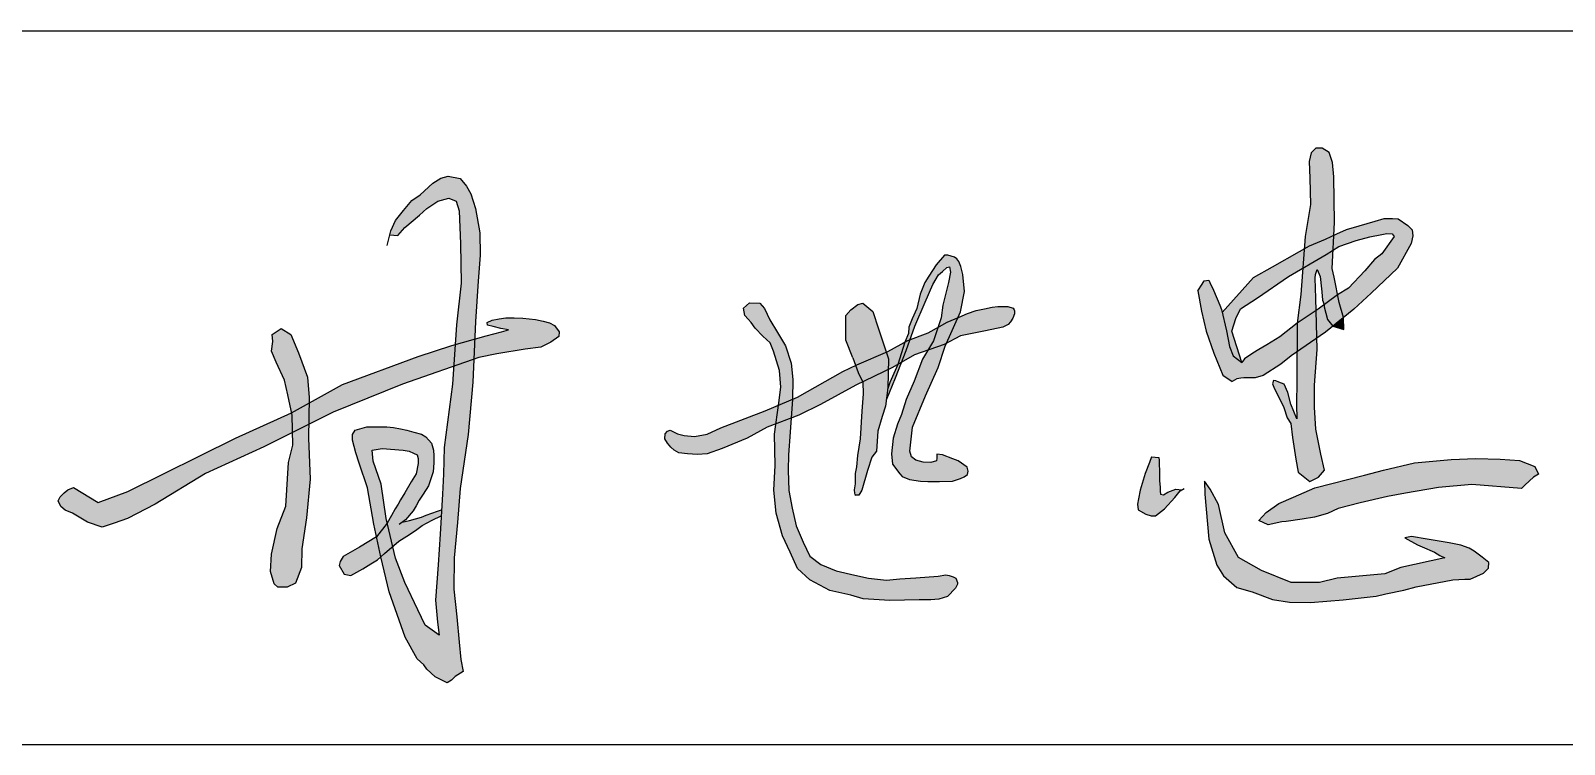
# Model space of a CAD drawing. Header units: millimetres. Extents: x 865490 to 879904, y 39442 to 44891.
# Drawn here: x 867100.42 to 867114.39, y 39494.63 to 39501.13 of the extents above; entities that cross this region are included whole.
import ezdxf

# ---------------------------------------------------------------- set-up
doc = ezdxf.new("R2010")
doc.units = ezdxf.units.MM
doc.header["$LTSCALE"] = 1000
doc.header["$MEASUREMENT"] = 0
doc.layers.add('HATCH', color=8, linetype='Continuous')

msp = doc.modelspace()

# ---------------------------------------------------------------- hatches: boundary and pattern name
at = {"layer": 'HATCH'}
for points in [[(867112.29, 39499.795), (867112.279, 39499.925), (867112.247, 39500.016), (867112.184, 39500.058), (867112.125, 39500.058), (867112.083, 39500.013), (867112.065, 39499.936), (867112.072, 39499.785), (867112.079, 39499.543), (867112.03, 39499.252), (867112.022, 39499.141), (867112.068, 39499.168), (867112.213, 39499.227), (867112.291, 39499.264), (867112.297, 39499.381)], [(867104.498, 39498.846), (867104.519, 39499.081), (867104.516, 39499.287), (867104.476, 39499.506), (867104.433, 39499.642), (867104.393, 39499.712), (867104.337, 39499.781), (867104.225, 39499.803), (867104.161, 39499.784), (867104.086, 39499.739), (867103.971, 39499.632), (867103.894, 39499.581), (867103.821, 39499.488), (867103.747, 39499.399), (867103.704, 39499.303), (867103.695, 39499.268), (867103.769, 39499.261), (867103.833, 39499.335), (867103.965, 39499.446), (867104.032, 39499.507), (867104.133, 39499.574), (867104.231, 39499.601), (867104.299, 39499.574), (867104.326, 39499.487), (867104.339, 39499.187), (867104.346, 39498.826), (867104.302, 39498.448), (867104.29, 39498.267), (867104.467, 39498.318), (867104.474, 39498.477)], [(867113.004, 39499.312), (867112.965, 39499.354), (867112.877, 39499.412), (867112.825, 39499.417), (867112.748, 39499.415), (867112.667, 39499.392), (867112.521, 39499.349), (867112.407, 39499.316), (867112.318, 39499.277), (867112.291, 39499.264), (867112.284, 39499.128), (867112.337, 39499.162), (867112.493, 39499.215), (867112.619, 39499.249), (867112.727, 39499.271), (867112.773, 39499.28), (867112.822, 39499.278), (867112.839, 39499.253), (867112.728, 39499.094), (867112.661, 39499.043), (867112.574, 39498.94), (867112.425, 39498.782), (867112.325, 39498.722), (867112.339, 39498.652), (867112.377, 39498.514), (867112.472, 39498.591), (867112.63, 39498.736), (867112.871, 39498.965), (867112.994, 39499.188), (867113.011, 39499.258)], [(867112.291, 39499.264), (867112.213, 39499.227), (867112.068, 39499.168), (867112.022, 39499.141), (867112.009, 39498.965), (867112.221, 39499.087), (867112.284, 39499.128)], [(867108.568, 39498.653), (867108.64, 39498.814), (867108.69, 39498.904), (867108.726, 39498.935), (867108.767, 39498.971), (867108.792, 39498.975), (867108.8, 39498.927), (867108.782, 39498.834), (867108.729, 39498.627), (867108.716, 39498.512), (867108.686, 39498.424), (867108.699, 39498.432), (867108.769, 39498.472), (867108.867, 39498.513), (867108.89, 39498.566), (867108.928, 39498.752), (867108.912, 39498.907), (867108.893, 39498.979), (867108.876, 39499.024), (867108.858, 39499.049), (867108.838, 39499.064), (867108.776, 39499.081), (867108.746, 39499.081), (867108.669, 39498.993), (867108.637, 39498.944), (867108.603, 39498.891), (867108.566, 39498.833), (867108.524, 39498.726), (867108.495, 39498.597), (867108.452, 39498.502), (867108.422, 39498.426), (867108.417, 39498.369), (867108.384, 39498.29), (867108.413, 39498.305), (867108.431, 39498.312), (867108.475, 39498.435)], [(867111.594, 39498.695), (867111.878, 39498.889), (867112.009, 39498.965), (867112.022, 39499.141), (867111.979, 39499.116), (867111.733, 39498.977), (867111.558, 39498.88), (867111.274, 39498.561), (867111.313, 39498.392), (867111.341, 39498.251), (867111.375, 39498.165), (867111.452, 39498.105), (867111.363, 39498.389), (867111.397, 39498.505), (867111.442, 39498.594)], [(867112.284, 39499.128), (867112.221, 39499.087), (867112.009, 39498.965), (867111.991, 39498.725), (867111.956, 39498.462), (867112.129, 39498.579), (867112.126, 39498.691), (867112.121, 39498.873), (867112.123, 39498.906), (867112.138, 39498.953), (867112.166, 39498.888), (867112.179, 39498.777), (867112.181, 39498.747), (867112.187, 39498.674), (867112.203, 39498.632), (867112.325, 39498.722), (867112.293, 39498.883), (867112.275, 39498.96)], [(867111.268, 39498.589), (867111.252, 39498.628), (867111.196, 39498.763), (867111.161, 39498.833), (867111.153, 39498.856), (867111.11, 39498.848), (867111.093, 39498.817), (867111.052, 39498.759), (867111.084, 39498.572), (867111.127, 39498.39), (867111.199, 39498.191), (867111.28, 39497.989), (867111.366, 39497.932), (867111.408, 39497.957), (867111.445, 39497.963), (867111.47, 39497.964), (867111.52, 39497.964), (867111.575, 39497.966), (867111.647, 39497.985), (867111.808, 39498.09), (867111.901, 39498.167), (867111.955, 39498.204), (867111.956, 39498.462), (867111.798, 39498.34), (867111.679, 39498.265), (867111.609, 39498.222), (867111.553, 39498.191), (867111.478, 39498.138), (867111.452, 39498.105), (867111.375, 39498.165), (867111.341, 39498.251), (867111.313, 39498.392)], [(867107.35, 39498.098), (867107.299, 39498.256), (867107.225, 39498.377), (867107.155, 39498.492), (867107.108, 39498.596), (867107.065, 39498.645), (867106.97, 39498.649), (867106.916, 39498.6), (867106.927, 39498.534), (867106.957, 39498.5), (867106.985, 39498.47), (867107.022, 39498.417), (867107.092, 39498.346), (867107.158, 39498.283), (867107.189, 39498.209), (867107.243, 39498.032), (867107.256, 39497.88), (867107.236, 39497.736), (867107.233, 39497.716), (867107.361, 39497.771), (867107.365, 39497.95)], [(867108.145, 39498.412), (867108.093, 39498.568), (867108.001, 39498.644), (867107.956, 39498.632), (867107.892, 39498.584), (867107.848, 39498.532), (867107.848, 39498.448), (867107.848, 39498.308), (867107.912, 39498.147), (867107.935, 39498.08), (867107.946, 39498.085), (867108.216, 39498.2)], [(867109.278, 39498.427), (867109.325, 39498.452), (867109.347, 39498.474), (867109.369, 39498.509), (867109.383, 39498.547), (867109.383, 39498.575), (867109.379, 39498.586), (867109.37, 39498.6), (867109.323, 39498.615), (867109.23, 39498.615), (867109.18, 39498.608), (867109.11, 39498.595), (867109.033, 39498.578), (867108.956, 39498.552), (867108.88, 39498.518), (867108.867, 39498.513), (867108.764, 39498.281), (867108.892, 39498.349), (867109.119, 39498.393)], [(867112.233, 39498.497), (867112.201, 39498.613), (867112.203, 39498.632), (867112.147, 39498.591), (867112.129, 39498.579), (867112.137, 39498.328), (867112.214, 39498.382), (867112.282, 39498.437)], [(867112.339, 39498.652), (867112.325, 39498.722), (867112.325, 39498.722), (867112.203, 39498.632), (867112.201, 39498.613), (867112.233, 39498.497), (867112.282, 39498.437), (867112.377, 39498.514)], [(867105.16, 39498.29), (867105.234, 39498.342), (867105.237, 39498.385), (867105.193, 39498.443), (867105.148, 39498.465), (867105.09, 39498.48), (867105.022, 39498.496), (867104.907, 39498.509), (867104.826, 39498.513), (867104.75, 39498.513), (867104.69, 39498.502), (867104.628, 39498.49), (867104.581, 39498.469), (867104.585, 39498.445), (867104.637, 39498.432), (867104.705, 39498.416), (867104.775, 39498.401), (867104.713, 39498.383), (867104.571, 39498.348), (867104.467, 39498.318), (867104.46, 39498.134), (867104.507, 39498.15), (867104.67, 39498.183), (867104.927, 39498.226), (867105.07, 39498.243)], [(867108.867, 39498.513), (867108.769, 39498.472), (867108.699, 39498.432), (867108.686, 39498.424), (867108.644, 39498.303), (867108.593, 39498.217), (867108.741, 39498.269), (867108.764, 39498.281)], [(867112.129, 39498.579), (867111.956, 39498.462), (867111.955, 39498.204), (867112.137, 39498.328)], [(867112.377, 39498.514), (867112.282, 39498.437), (867112.381, 39498.406)], [(867102.947, 39497.971), (867102.864, 39498.193), (867102.794, 39498.359), (867102.706, 39498.416), (867102.623, 39498.36), (867102.629, 39498.296), (867102.618, 39498.208), (867102.661, 39498.109), (867102.735, 39497.945), (867102.765, 39497.811), (867102.8, 39497.647), (867102.96, 39497.736), (867102.961, 39497.786)], [(867108.644, 39498.303), (867108.686, 39498.424), (867108.596, 39498.375), (867108.431, 39498.312), (867108.397, 39498.215), (867108.354, 39498.107), (867108.473, 39498.175), (867108.593, 39498.217)], [(867112.14, 39498.222), (867112.137, 39498.328), (867111.955, 39498.204), (867111.953, 39497.936), (867111.951, 39497.722), (867111.953, 39497.592), (867111.9, 39497.726), (867111.872, 39497.832), (867111.837, 39497.908), (867111.789, 39497.927), (867111.762, 39497.939), (867111.741, 39497.941), (867111.733, 39497.912), (867111.749, 39497.866), (867111.807, 39497.754), (867111.834, 39497.695), (867111.865, 39497.6), (867111.899, 39497.549), (867111.915, 39497.423), (867111.943, 39497.224), (867111.966, 39497.107), (867112.071, 39497.022), (867112.151, 39497.059), (867112.206, 39497.123), (867112.172, 39497.269), (867112.126, 39497.498), (867112.115, 39497.697), (867112.115, 39497.899)], [(867103.809, 39497.908), (867104.276, 39498.07), (867104.29, 39498.267), (867104.261, 39498.259), (867103.954, 39498.158), (867103.264, 39497.904), (867102.96, 39497.736), (867102.956, 39497.541), (867103.179, 39497.652)], [(867104.467, 39498.318), (867104.29, 39498.267), (867104.276, 39498.07), (867104.46, 39498.134)], [(867108.236, 39498.138), (867108.216, 39498.2), (867107.946, 39498.085), (867107.935, 39498.08), (867107.958, 39498.014), (867108.001, 39497.927), (867108.234, 39498.041)], [(867108.384, 39498.29), (867108.229, 39498.205), (867108.216, 39498.2), (867108.236, 39498.138), (867108.234, 39498.041), (867108.271, 39498.06), (867108.322, 39498.088)], [(867108.688, 39498.058), (867108.752, 39498.254), (867108.764, 39498.281), (867108.741, 39498.269), (867108.593, 39498.217), (867108.546, 39498.135), (867108.468, 39497.936), (867108.397, 39497.767), (867108.353, 39497.63), (867108.318, 39497.543), (867108.279, 39497.415), (867108.263, 39497.273), (867108.272, 39497.178), (867108.339, 39497.092), (867108.359, 39497.067), (867108.428, 39497.04), (867108.527, 39497.023), (867108.593, 39497.021), (867108.701, 39497.021), (867108.819, 39497.025), (867108.89, 39497.048), (867108.925, 39497.064), (867108.954, 39497.084), (867108.96, 39497.115), (867108.952, 39497.153), (867108.87, 39497.209), (867108.82, 39497.228), (867108.727, 39497.263), (867108.676, 39497.271), (867108.676, 39497.232), (867108.673, 39497.208), (867108.621, 39497.194), (867108.552, 39497.197), (867108.483, 39497.216), (867108.445, 39497.245), (867108.429, 39497.296), (867108.453, 39497.516), (867108.571, 39497.802)], [(867108.431, 39498.312), (867108.413, 39498.305), (867108.384, 39498.29), (867108.322, 39498.088), (867108.354, 39498.107), (867108.397, 39498.215)], [(867103.747, 39496.324), (867103.722, 39496.429), (867103.647, 39496.364), (867103.614, 39496.336), (867103.614, 39496.334), (867103.69, 39496.016), (867103.834, 39495.604), (867103.943, 39495.405), (867104.005, 39495.351), (867104.031, 39495.311), (867104.108, 39495.242), (867104.218, 39495.186), (867104.256, 39495.212), (867104.29, 39495.244), (867104.363, 39495.289), (867104.342, 39495.399), (867104.325, 39495.559), (867104.305, 39495.787), (867104.278, 39496.04), (867104.281, 39496.325), (867104.31, 39496.647), (867104.337, 39496.956), (867104.407, 39497.45), (867104.452, 39497.926), (867104.46, 39498.134), (867104.276, 39498.07), (867104.265, 39497.908), (867104.191, 39497.331), (867104.184, 39497.087), (867104.174, 39496.905), (867104.154, 39496.54), (867104.134, 39496.261), (867104.11, 39495.94), (867104.13, 39495.739), (867104.144, 39495.621), (867104.017, 39495.711), (867103.951, 39495.852), (867103.832, 39496.1)], [(867107.938, 39497.897), (867108.001, 39497.927), (867107.958, 39498.014), (867107.935, 39498.08), (867107.819, 39498.023), (867107.407, 39497.79), (867107.361, 39497.771), (867107.349, 39497.598), (867107.42, 39497.625), (867107.616, 39497.723)], [(867108.354, 39498.107), (867108.322, 39498.088), (867108.249, 39497.924), (867108.227, 39497.86), (867108.216, 39497.766), (867108.298, 39497.966)], [(867108.229, 39497.875), (867108.234, 39498.041), (867108.001, 39497.927), (867108.006, 39497.819), (867107.992, 39497.661), (867107.977, 39497.409), (867107.952, 39497.257), (867107.943, 39497.154), (867107.933, 39497.095), (867107.931, 39497.045), (867107.931, 39497.001), (867107.924, 39496.944), (867107.925, 39496.915), (867107.93, 39496.903), (867107.937, 39496.896), (867107.964, 39496.897), (867107.993, 39496.941), (867108.043, 39497.122), (867108.084, 39497.242), (867108.125, 39497.298), (867108.137, 39497.478), (867108.177, 39497.614), (867108.209, 39497.707)], [(867107.361, 39497.771), (867107.233, 39497.716), (867107.21, 39497.546), (867107.349, 39497.598)], [(867102.016, 39497.093), (867102.548, 39497.338), (867102.809, 39497.468), (867102.805, 39497.624), (867102.8, 39497.647), (867102.289, 39497.415), (867101.309, 39496.931), (867101.04, 39496.829), (867100.816, 39496.967), (867100.764, 39496.944), (867100.729, 39496.917), (867100.694, 39496.882), (867100.675, 39496.845), (867100.7, 39496.792), (867100.739, 39496.761), (867100.805, 39496.734), (867100.865, 39496.695), (867100.941, 39496.651), (867101.075, 39496.604), (867101.186, 39496.641), (867101.306, 39496.684), (867101.56, 39496.816)], [(867102.96, 39497.736), (867102.8, 39497.647), (867102.805, 39497.624), (867102.809, 39497.468), (867102.956, 39497.541)], [(867107.13, 39497.516), (867107.21, 39497.546), (867107.233, 39497.716), (867107.112, 39497.665), (867106.71, 39497.51), (867106.585, 39497.451), (867106.468, 39497.43), (867106.376, 39497.439), (867106.315, 39497.456), (867106.249, 39497.489), (867106.222, 39497.48), (867106.201, 39497.454), (867106.198, 39497.411), (867106.222, 39497.369), (867106.253, 39497.333), (867106.283, 39497.305), (867106.328, 39497.283), (867106.406, 39497.274), (867106.497, 39497.267), (867106.585, 39497.274), (867106.721, 39497.321), (867106.948, 39497.416)], [(867102.97, 39497.041), (867102.954, 39497.416), (867102.956, 39497.541), (867102.809, 39497.468), (867102.812, 39497.353), (867102.774, 39497.195), (867102.749, 39496.797), (867102.67, 39496.592), (867102.618, 39496.36), (867102.609, 39496.202), (867102.643, 39496.089), (867102.674, 39496.058), (867102.76, 39496.058), (867102.835, 39496.094), (867102.891, 39496.238), (867102.895, 39496.407), (867102.936, 39496.691)], [(867104.022, 39497.428), (867103.985, 39497.452), (867103.914, 39497.469), (867103.85, 39497.489), (867103.793, 39497.502), (867103.729, 39497.512), (867103.668, 39497.519), (867103.57, 39497.519), (867103.486, 39497.519), (867103.381, 39497.489), (867103.355, 39497.448), (867103.355, 39497.398), (867103.385, 39497.283), (867103.415, 39497.189), (867103.493, 39496.963), (867103.55, 39496.633), (867103.575, 39496.517), (867103.672, 39496.642), (867103.662, 39496.685), (867103.617, 39496.996), (867103.543, 39497.207), (867103.534, 39497.307), (867103.625, 39497.322), (867103.817, 39497.305), (867103.871, 39497.298), (867103.912, 39497.278), (867103.943, 39497.263), (867103.953, 39497.229), (867103.953, 39497.185), (867103.936, 39497.092), (867103.888, 39497.018), (867103.832, 39496.918), (867103.793, 39496.853), (867103.771, 39496.816), (867103.743, 39496.772), (867103.71, 39496.712), (867103.672, 39496.642), (867103.722, 39496.429), (867103.777, 39496.477), (867103.849, 39496.524), (867103.929, 39496.574), (867103.99, 39496.62), (867104.082, 39496.67), (867104.163, 39496.707), (867104.166, 39496.763), (867104.129, 39496.752), (867104.027, 39496.713), (867103.984, 39496.696), (867103.873, 39496.665), (867103.808, 39496.651), (867103.837, 39496.673), (867103.908, 39496.754), (867103.935, 39496.798), (867103.962, 39496.852), (867103.999, 39496.906), (867104.046, 39496.983), (867104.09, 39497.108), (867104.096, 39497.192), (867104.096, 39497.256), (867104.093, 39497.307), (867104.076, 39497.371)], [(867107.322, 39497.124), (867107.325, 39497.265), (867107.34, 39497.471), (867107.349, 39497.598), (867107.21, 39497.546), (867107.197, 39497.451), (867107.203, 39497.167), (867107.193, 39496.943), (867107.214, 39496.733), (867107.271, 39496.526), (867107.34, 39496.377), (867107.406, 39496.23), (867107.518, 39496.124), (867107.7, 39496.027), (867107.893, 39495.986), (867108.004, 39495.951), (867108.249, 39495.936), (867108.516, 39495.943), (867108.62, 39495.944), (867108.695, 39495.95), (867108.773, 39495.973), (867108.845, 39496.05), (867108.863, 39496.086), (867108.863, 39496.102), (867108.85, 39496.14), (867108.823, 39496.154), (867108.787, 39496.166), (867108.759, 39496.172), (867108.688, 39496.159), (867108.483, 39496.145), (867108.34, 39496.133), (867108.218, 39496.122), (867108.053, 39496.141), (867107.93, 39496.167), (867107.758, 39496.208), (867107.62, 39496.264), (867107.519, 39496.342), (867107.458, 39496.469), (867107.396, 39496.616), (867107.359, 39496.779), (867107.329, 39496.939)], [(867110.842, 39496.875), (867110.892, 39496.935), (867110.909, 39496.946), (867110.852, 39496.95), (867110.779, 39496.925), (867110.739, 39496.9), (867110.711, 39496.905), (867110.708, 39496.932), (867110.708, 39496.97), (867110.703, 39497.028), (867110.703, 39497.07), (867110.703, 39497.131), (867110.701, 39497.166), (867110.701, 39497.211), (867110.696, 39497.241), (867110.631, 39497.246), (867110.611, 39497.193), (867110.573, 39497.093), (867110.528, 39496.942), (867110.513, 39496.862), (867110.503, 39496.814), (867110.51, 39496.764), (867110.578, 39496.722), (867110.628, 39496.707), (867110.668, 39496.709), (867110.749, 39496.772)], [(867112.531, 39496.827), (867112.78, 39496.883), (867112.943, 39496.914), (867113.242, 39496.965), (867113.547, 39496.995), (867114, 39496.957), (867114.033, 39496.99), (867114.107, 39497.059), (867114.153, 39497.087), (867114.12, 39497.158), (867113.98, 39497.212), (867113.804, 39497.224), (867113.583, 39497.229), (867113.359, 39497.222), (867113.024, 39497.191), (867112.742, 39497.123), (867112.569, 39497.079), (867112.118, 39496.962), (867111.922, 39496.878), (867111.79, 39496.822), (867111.673, 39496.738), (867111.609, 39496.667), (867111.693, 39496.626), (867111.816, 39496.654), (867111.856, 39496.657), (867112.001, 39496.677), (867112.113, 39496.695), (867112.233, 39496.731), (867112.33, 39496.776)], [(867111.24, 39496.811), (867111.164, 39496.951), (867111.113, 39497.025), (867111.115, 39496.907), (867111.151, 39496.495), (867111.226, 39496.259), (867111.286, 39496.161), (867111.407, 39496.056), (867111.547, 39496.016), (867111.733, 39495.947), (867111.888, 39495.921), (867112.078, 39495.919), (867112.374, 39495.943), (867112.675, 39495.977), (867112.764, 39495.997), (867112.927, 39496.031), (867113.04, 39496.062), (867113.375, 39496.124), (867113.482, 39496.132), (867113.533, 39496.132), (867113.654, 39496.185), (867113.7, 39496.233), (867113.702, 39496.282), (867113.64, 39496.332), (867113.569, 39496.386), (867113.523, 39496.414), (867113.446, 39496.441), (867113.339, 39496.463), (867113.14, 39496.495), (867112.997, 39496.521), (867112.936, 39496.507), (867113.051, 39496.443), (867113.095, 39496.425), (867113.208, 39496.378), (867113.256, 39496.348), (867113.301, 39496.326), (867112.901, 39496.239), (867112.755, 39496.18), (867112.32, 39496.14), (867112.159, 39496.101), (867111.902, 39496.101), (867111.633, 39496.211), (867111.421, 39496.33), (867111.298, 39496.552)], [(867103.614, 39496.336), (867103.575, 39496.517), (867103.419, 39496.422), (867103.271, 39496.338), (867103.243, 39496.292), (867103.234, 39496.255), (867103.279, 39496.177), (867103.34, 39496.166), (867103.449, 39496.225), (867103.523, 39496.27), (867103.584, 39496.309)], [(867103.672, 39496.642), (867103.575, 39496.517), (867103.614, 39496.336), (867103.647, 39496.364), (867103.722, 39496.429)]]:
    msp.add_hatch(color=256, dxfattribs=at).paths.add_polyline_path(points)

# ---------------------------------------------------------------- linework, layer by layer
for p, q in [((867082.78, 39501.127), (867192.78, 39501.127)), ((867082.78, 39494.627), (867137.78, 39494.627))]:
    msp.add_line(p, q)
for points in [[(867112.201, 39498.613), (867112.233, 39498.497), (867112.282, 39498.437), (867112.381, 39498.406), (867112.377, 39498.514), (867112.339, 39498.652), (867112.293, 39498.883), (867112.275, 39498.96), (867112.297, 39499.381), (867112.29, 39499.795), (867112.279, 39499.925), (867112.247, 39500.016), (867112.184, 39500.058), (867112.125, 39500.058), (867112.083, 39500.013), (867112.065, 39499.936), (867112.072, 39499.785), (867112.079, 39499.543), (867112.03, 39499.252), (867111.991, 39498.725), (867111.956, 39498.462), (867111.953, 39497.936), (867111.951, 39497.722), (867111.953, 39497.592), (867111.9, 39497.726), (867111.872, 39497.832), (867111.837, 39497.908)], [(867103.672, 39499.17), (867103.704, 39499.303), (867103.747, 39499.399), (867103.821, 39499.488), (867103.894, 39499.581), (867103.971, 39499.632), (867104.086, 39499.739), (867104.161, 39499.784), (867104.225, 39499.803), (867104.337, 39499.781), (867104.393, 39499.712), (867104.433, 39499.642), (867104.476, 39499.506), (867104.516, 39499.287), (867104.519, 39499.081), (867104.498, 39498.846), (867104.474, 39498.477), (867104.452, 39497.926), (867104.407, 39497.45), (867104.337, 39496.956), (867104.31, 39496.647), (867104.281, 39496.325), (867104.278, 39496.04), (867104.305, 39495.787), (867104.325, 39495.559), (867104.342, 39495.399), (867104.363, 39495.289), (867104.29, 39495.244), (867104.256, 39495.212), (867104.218, 39495.186), (867104.108, 39495.242), (867104.031, 39495.311), (867104.005, 39495.351), (867103.943, 39495.405), (867103.834, 39495.604), (867103.69, 39496.016), (867103.614, 39496.334), (867103.55, 39496.633), (867103.493, 39496.963), (867103.415, 39497.189), (867103.385, 39497.283), (867103.355, 39497.398), (867103.355, 39497.448), (867103.381, 39497.489), (867103.381, 39497.489), (867103.486, 39497.519), (867103.57, 39497.519), (867103.57, 39497.519), (867103.668, 39497.519), (867103.729, 39497.512), (867103.793, 39497.502), (867103.85, 39497.489), (867103.914, 39497.469), (867103.985, 39497.452), (867104.022, 39497.428), (867104.076, 39497.371), (867104.093, 39497.307), (867104.096, 39497.256), (867104.096, 39497.192), (867104.09, 39497.108), (867104.046, 39496.983), (867103.999, 39496.906), (867103.962, 39496.852), (867103.935, 39496.798), (867103.908, 39496.754), (867103.908, 39496.754), (867103.837, 39496.673), (867103.779, 39496.63)], [(867103.695, 39499.268), (867103.769, 39499.261), (867103.769, 39499.261), (867103.833, 39499.335), (867103.965, 39499.446), (867104.032, 39499.507), (867104.133, 39499.574), (867104.231, 39499.601), (867104.231, 39499.601), (867104.299, 39499.574), (867104.326, 39499.487), (867104.339, 39499.187), (867104.346, 39498.826), (867104.302, 39498.448), (867104.265, 39497.908), (867104.191, 39497.331), (867104.184, 39497.087), (867104.174, 39496.905), (867104.154, 39496.54), (867104.134, 39496.261), (867104.11, 39495.94), (867104.13, 39495.739), (867104.144, 39495.621), (867104.144, 39495.621), (867104.017, 39495.711), (867103.951, 39495.852), (867103.832, 39496.1), (867103.747, 39496.324), (867103.662, 39496.685), (867103.617, 39496.996), (867103.543, 39497.207), (867103.534, 39497.307), (867103.534, 39497.307), (867103.625, 39497.322), (867103.817, 39497.305), (867103.817, 39497.305), (867103.871, 39497.298), (867103.912, 39497.278), (867103.943, 39497.263), (867103.953, 39497.229), (867103.953, 39497.185), (867103.936, 39497.092), (867103.888, 39497.018), (867103.832, 39496.918), (867103.793, 39496.853), (867103.771, 39496.816), (867103.743, 39496.772), (867103.71, 39496.712), (867103.672, 39496.642), (867103.575, 39496.517), (867103.419, 39496.422), (867103.271, 39496.338), (867103.243, 39496.292), (867103.234, 39496.255), (867103.279, 39496.177), (867103.34, 39496.166), (867103.449, 39496.225), (867103.523, 39496.27), (867103.584, 39496.309), (867103.647, 39496.364), (867103.777, 39496.477), (867103.849, 39496.524), (867103.929, 39496.574), (867103.99, 39496.62), (867104.082, 39496.67), (867104.163, 39496.707)], [(867111.274, 39498.561), (867111.558, 39498.88), (867111.733, 39498.977), (867111.979, 39499.116), (867112.068, 39499.168), (867112.213, 39499.227), (867112.318, 39499.277), (867112.407, 39499.316), (867112.521, 39499.349), (867112.667, 39499.392), (867112.748, 39499.415), (867112.825, 39499.417), (867112.877, 39499.412), (867112.965, 39499.354), (867113.004, 39499.312), (867113.011, 39499.258), (867112.994, 39499.188), (867112.871, 39498.965), (867112.63, 39498.736), (867112.472, 39498.591), (867112.214, 39498.382), (867111.901, 39498.167), (867111.808, 39498.09), (867111.647, 39497.985), (867111.575, 39497.966), (867111.52, 39497.964), (867111.47, 39497.964), (867111.445, 39497.963), (867111.408, 39497.957), (867111.366, 39497.932)], [(867111.052, 39498.759), (867111.093, 39498.817), (867111.11, 39498.848), (867111.11, 39498.848), (867111.153, 39498.856), (867111.161, 39498.833), (867111.196, 39498.763), (867111.252, 39498.628), (867111.268, 39498.589), (867111.313, 39498.392), (867111.341, 39498.251), (867111.375, 39498.165), (867111.452, 39498.105), (867111.363, 39498.389), (867111.397, 39498.505), (867111.442, 39498.594), (867111.594, 39498.695), (867111.878, 39498.889), (867112.221, 39499.087), (867112.337, 39499.162), (867112.493, 39499.215), (867112.619, 39499.249), (867112.727, 39499.271), (867112.773, 39499.28), (867112.822, 39499.278), (867112.839, 39499.253), (867112.728, 39499.094), (867112.661, 39499.043), (867112.574, 39498.94), (867112.425, 39498.782), (867112.325, 39498.722), (867112.147, 39498.591), (867111.956, 39498.462), (867111.798, 39498.34), (867111.679, 39498.265), (867111.609, 39498.222), (867111.553, 39498.191), (867111.478, 39498.138), (867111.452, 39498.105)], [(867108.216, 39497.766), (867108.298, 39497.966), (867108.397, 39498.215), (867108.475, 39498.435), (867108.568, 39498.653), (867108.64, 39498.814), (867108.69, 39498.904), (867108.726, 39498.935), (867108.767, 39498.971), (867108.792, 39498.975), (867108.8, 39498.927), (867108.782, 39498.834), (867108.729, 39498.627), (867108.716, 39498.512), (867108.644, 39498.303), (867108.546, 39498.135), (867108.468, 39497.936), (867108.397, 39497.767), (867108.353, 39497.63), (867108.318, 39497.543), (867108.279, 39497.415), (867108.263, 39497.273), (867108.272, 39497.178), (867108.339, 39497.092), (867108.359, 39497.067), (867108.428, 39497.04), (867108.527, 39497.023), (867108.593, 39497.021), (867108.701, 39497.021), (867108.819, 39497.025), (867108.89, 39497.048), (867108.925, 39497.064), (867108.954, 39497.084), (867108.96, 39497.115), (867108.952, 39497.153), (867108.87, 39497.209), (867108.82, 39497.228), (867108.727, 39497.263), (867108.676, 39497.271), (867108.676, 39497.232), (867108.673, 39497.208), (867108.621, 39497.194), (867108.552, 39497.197), (867108.483, 39497.216), (867108.445, 39497.245), (867108.429, 39497.296), (867108.453, 39497.516), (867108.571, 39497.802), (867108.688, 39498.058), (867108.752, 39498.254), (867108.89, 39498.566), (867108.928, 39498.752), (867108.912, 39498.907), (867108.893, 39498.979), (867108.876, 39499.024), (867108.858, 39499.049), (867108.838, 39499.064), (867108.776, 39499.081), (867108.746, 39499.081), (867108.669, 39498.993), (867108.637, 39498.944), (867108.603, 39498.891), (867108.566, 39498.833), (867108.524, 39498.726), (867108.495, 39498.597), (867108.452, 39498.502), (867108.422, 39498.426), (867108.417, 39498.369)], [(867111.837, 39497.908), (867111.789, 39497.927), (867111.762, 39497.939), (867111.741, 39497.941), (867111.733, 39497.912), (867111.749, 39497.866), (867111.807, 39497.754), (867111.834, 39497.695), (867111.865, 39497.6), (867111.899, 39497.549), (867111.915, 39497.423), (867111.943, 39497.224), (867111.966, 39497.107), (867112.071, 39497.022), (867112.151, 39497.059), (867112.206, 39497.123), (867112.206, 39497.123), (867112.172, 39497.269), (867112.126, 39497.498), (867112.115, 39497.697), (867112.115, 39497.899), (867112.14, 39498.222), (867112.126, 39498.691), (867112.121, 39498.873), (867112.123, 39498.906), (867112.138, 39498.953), (867112.138, 39498.953), (867112.166, 39498.888), (867112.179, 39498.777), (867112.181, 39498.747), (867112.187, 39498.674), (867112.203, 39498.632), (867112.201, 39498.613)], [(867111.052, 39498.759), (867111.084, 39498.572), (867111.127, 39498.39), (867111.199, 39498.191), (867111.28, 39497.989), (867111.366, 39497.932)], [(867106.249, 39497.489), (867106.315, 39497.456), (867106.376, 39497.439), (867106.468, 39497.43), (867106.585, 39497.451), (867106.71, 39497.51), (867107.112, 39497.665), (867107.407, 39497.79), (867107.819, 39498.023), (867107.946, 39498.085), (867108.229, 39498.205), (867108.413, 39498.305), (867108.596, 39498.375), (867108.699, 39498.432), (867108.769, 39498.472), (867108.88, 39498.518), (867108.956, 39498.552), (867109.033, 39498.578), (867109.11, 39498.595), (867109.18, 39498.608), (867109.23, 39498.615), (867109.323, 39498.615), (867109.323, 39498.615), (867109.37, 39498.6)], [(867106.927, 39498.534), (867106.916, 39498.6), (867106.97, 39498.649), (867107.065, 39498.645), (867107.108, 39498.596), (867107.155, 39498.492), (867107.225, 39498.377), (867107.299, 39498.256), (867107.35, 39498.098), (867107.365, 39497.95), (867107.361, 39497.771), (867107.34, 39497.471), (867107.325, 39497.265), (867107.322, 39497.124), (867107.329, 39496.939), (867107.359, 39496.779), (867107.396, 39496.616), (867107.458, 39496.469), (867107.519, 39496.342), (867107.62, 39496.264), (867107.758, 39496.208), (867107.93, 39496.167), (867108.053, 39496.141), (867108.218, 39496.122), (867108.34, 39496.133), (867108.483, 39496.145), (867108.688, 39496.159), (867108.759, 39496.172), (867108.787, 39496.166), (867108.823, 39496.154), (867108.85, 39496.14), (867108.863, 39496.102), (867108.863, 39496.086), (867108.845, 39496.05), (867108.773, 39495.973), (867108.695, 39495.95), (867108.62, 39495.944), (867108.516, 39495.943), (867108.249, 39495.936), (867108.004, 39495.951), (867107.893, 39495.986), (867107.7, 39496.027), (867107.518, 39496.124), (867107.406, 39496.23), (867107.34, 39496.377), (867107.271, 39496.526), (867107.214, 39496.733), (867107.193, 39496.943), (867107.203, 39497.167), (867107.197, 39497.451), (867107.236, 39497.736), (867107.256, 39497.88), (867107.243, 39498.032), (867107.189, 39498.209), (867107.158, 39498.283), (867107.092, 39498.346), (867107.022, 39498.417), (867106.985, 39498.47), (867106.957, 39498.5), (867106.927, 39498.534)], [(867107.912, 39498.147), (867107.848, 39498.308), (867107.848, 39498.448), (867107.848, 39498.532), (867107.892, 39498.584), (867107.956, 39498.632), (867108.001, 39498.644), (867108.093, 39498.568), (867108.145, 39498.412), (867108.236, 39498.138), (867108.229, 39497.875), (867108.209, 39497.707), (867108.177, 39497.614), (867108.137, 39497.478), (867108.125, 39497.298), (867108.084, 39497.242), (867108.043, 39497.122), (867107.993, 39496.941), (867107.964, 39496.897), (867107.937, 39496.896)], [(867100.816, 39496.967), (867101.04, 39496.829), (867101.309, 39496.931), (867102.289, 39497.415), (867102.8, 39497.647), (867103.264, 39497.904), (867103.954, 39498.158), (867104.261, 39498.259), (867104.571, 39498.348), (867104.713, 39498.383), (867104.775, 39498.401), (867104.705, 39498.416), (867104.637, 39498.432), (867104.585, 39498.445), (867104.585, 39498.445), (867104.581, 39498.469), (867104.628, 39498.49), (867104.69, 39498.502), (867104.75, 39498.513), (867104.826, 39498.513), (867104.907, 39498.509), (867105.022, 39498.496), (867105.09, 39498.48), (867105.148, 39498.465), (867105.193, 39498.443), (867105.237, 39498.385), (867105.234, 39498.342), (867105.16, 39498.29), (867105.07, 39498.243), (867104.927, 39498.226), (867104.67, 39498.183), (867104.507, 39498.15), (867103.809, 39497.908), (867103.179, 39497.652), (867102.548, 39497.338), (867102.016, 39497.093), (867101.56, 39496.816), (867101.306, 39496.684), (867101.186, 39496.641), (867101.075, 39496.604), (867100.941, 39496.651), (867100.865, 39496.695), (867100.805, 39496.734), (867100.739, 39496.761), (867100.7, 39496.792), (867100.675, 39496.845), (867100.694, 39496.882), (867100.729, 39496.917), (867100.764, 39496.944), (867100.816, 39496.967)], [(867109.37, 39498.6), (867109.379, 39498.586), (867109.383, 39498.575), (867109.383, 39498.547), (867109.369, 39498.509), (867109.347, 39498.474), (867109.325, 39498.452), (867109.278, 39498.427), (867109.119, 39498.393), (867108.892, 39498.349), (867108.741, 39498.269), (867108.473, 39498.175), (867108.271, 39498.06), (867107.938, 39497.897), (867107.616, 39497.723), (867107.42, 39497.625), (867107.13, 39497.516), (867106.948, 39497.416), (867106.721, 39497.321), (867106.585, 39497.274), (867106.497, 39497.267), (867106.406, 39497.274), (867106.328, 39497.283), (867106.283, 39497.305), (867106.253, 39497.333), (867106.222, 39497.369), (867106.198, 39497.411), (867106.201, 39497.454), (867106.222, 39497.48), (867106.249, 39497.489)], [(867102.623, 39498.36), (867102.706, 39498.416), (867102.794, 39498.359), (867102.864, 39498.193), (867102.947, 39497.971), (867102.961, 39497.786), (867102.954, 39497.416), (867102.97, 39497.041), (867102.936, 39496.691), (867102.895, 39496.407), (867102.891, 39496.238), (867102.835, 39496.094), (867102.76, 39496.058), (867102.674, 39496.058), (867102.643, 39496.089), (867102.609, 39496.202), (867102.618, 39496.36), (867102.67, 39496.592), (867102.749, 39496.797), (867102.774, 39497.195), (867102.812, 39497.353), (867102.805, 39497.624), (867102.765, 39497.811), (867102.735, 39497.945), (867102.661, 39498.109), (867102.618, 39498.208), (867102.629, 39498.296), (867102.623, 39498.36)], [(867108.417, 39498.369), (867108.384, 39498.29), (867108.322, 39498.088), (867108.249, 39497.924), (867108.227, 39497.86)], [(867107.912, 39498.147), (867107.958, 39498.014), (867108.001, 39497.927), (867108.006, 39497.819), (867107.992, 39497.661), (867107.977, 39497.409), (867107.952, 39497.257), (867107.943, 39497.154), (867107.933, 39497.095), (867107.931, 39497.045), (867107.931, 39497.001), (867107.924, 39496.944), (867107.925, 39496.915)], [(867110.631, 39497.246), (867110.611, 39497.193), (867110.573, 39497.093), (867110.528, 39496.942), (867110.513, 39496.862), (867110.503, 39496.814), (867110.51, 39496.764), (867110.51, 39496.764), (867110.578, 39496.722), (867110.628, 39496.707), (867110.668, 39496.709), (867110.749, 39496.772), (867110.842, 39496.875), (867110.892, 39496.935), (867110.927, 39496.957)], [(867110.631, 39497.246), (867110.696, 39497.241), (867110.701, 39497.211), (867110.701, 39497.166), (867110.703, 39497.131), (867110.703, 39497.07), (867110.703, 39497.028), (867110.708, 39496.97), (867110.708, 39496.932), (867110.711, 39496.905), (867110.711, 39496.905), (867110.739, 39496.9), (867110.779, 39496.925), (867110.852, 39496.95), (867110.852, 39496.95), (867110.909, 39496.946)], [(867111.673, 39496.738), (867111.79, 39496.822), (867111.922, 39496.878), (867112.118, 39496.962), (867112.569, 39497.079), (867112.742, 39497.123), (867113.024, 39497.191), (867113.359, 39497.222), (867113.583, 39497.229), (867113.804, 39497.224), (867113.98, 39497.212), (867114.12, 39497.158), (867114.12, 39497.158), (867114.153, 39497.087), (867114.107, 39497.059), (867114.033, 39496.99), (867114, 39496.957), (867114, 39496.957), (867113.547, 39496.995), (867113.242, 39496.965), (867112.943, 39496.914), (867112.78, 39496.883), (867112.531, 39496.827), (867112.33, 39496.776), (867112.233, 39496.731), (867112.113, 39496.695), (867112.001, 39496.677), (867111.856, 39496.657), (867111.816, 39496.654), (867111.693, 39496.626), (867111.609, 39496.667), (867111.673, 39496.738), (867111.673, 39496.738)], [(867111.113, 39497.025), (867111.115, 39496.907), (867111.151, 39496.495), (867111.226, 39496.259), (867111.286, 39496.161), (867111.407, 39496.056), (867111.547, 39496.016), (867111.733, 39495.947), (867111.888, 39495.921), (867112.078, 39495.919), (867112.374, 39495.943), (867112.675, 39495.977), (867112.764, 39495.997), (867112.927, 39496.031), (867113.04, 39496.062), (867113.375, 39496.124), (867113.482, 39496.132), (867113.533, 39496.132), (867113.654, 39496.185), (867113.7, 39496.233), (867113.702, 39496.282), (867113.64, 39496.332), (867113.569, 39496.386), (867113.523, 39496.414), (867113.446, 39496.441), (867113.339, 39496.463), (867113.14, 39496.495), (867112.997, 39496.521), (867112.936, 39496.507), (867112.936, 39496.507), (867112.936, 39496.507), (867113.051, 39496.443), (867113.095, 39496.425), (867113.208, 39496.378), (867113.256, 39496.348), (867113.301, 39496.326), (867112.901, 39496.239), (867112.755, 39496.18), (867112.32, 39496.14), (867112.159, 39496.101), (867111.902, 39496.101), (867111.633, 39496.211), (867111.421, 39496.33), (867111.298, 39496.552), (867111.24, 39496.811), (867111.164, 39496.951), (867111.113, 39497.025)], [(867107.925, 39496.915), (867107.93, 39496.903), (867107.937, 39496.896)], [(867103.808, 39496.651), (867103.808, 39496.651), (867103.873, 39496.665), (867103.984, 39496.696), (867104.027, 39496.713), (867104.129, 39496.752), (867104.166, 39496.763)]]:
    msp.add_lwpolyline(points)

doc.saveas('drawing.dxf')
